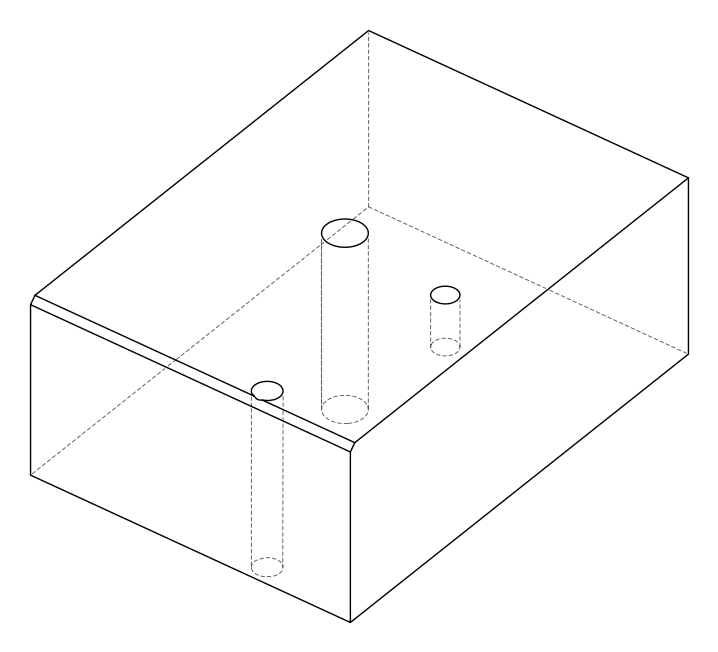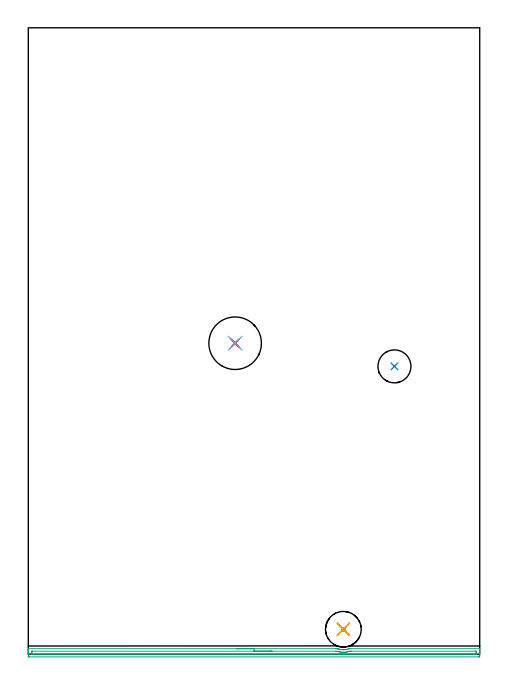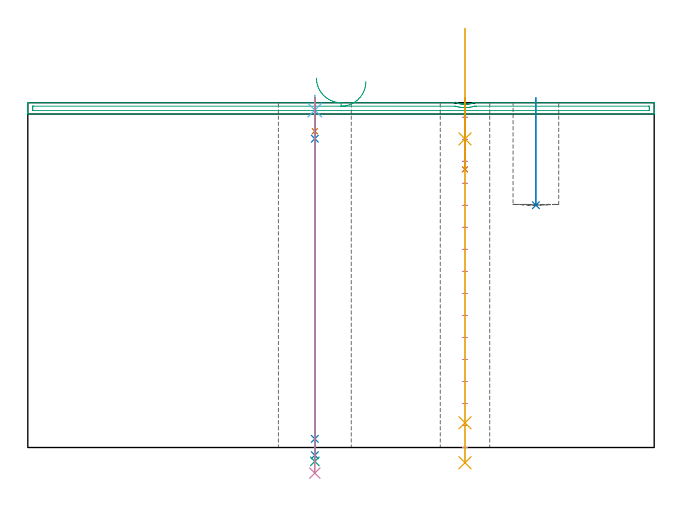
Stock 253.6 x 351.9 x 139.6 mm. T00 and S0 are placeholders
(PLAN: 10 operations, 9 tool changes, 8.3 min)
(1 INDEXABLE_INSERT_DRILL_BLIND_HOLE_FROM_SOLID | STEP1HOLE | NXT0302_007 | 0.12 min | 6807 mm3)
(2 INDEXABLE_INSERT_DRILL_BLIND_HOLE_FROM_SOLID_1 | STEP1POCKET | NXT0302_008 | 0.18 min | 11083 mm3)
(3 AREA_MILL | FG_CHAMFER_SURFACE | UGT0205_001 | 4.23 min | 2686 mm3)
(4 MILL_FINISH_BLIND_HOLE_FLAT_BOTTOM | STEP1HOLE | UGT0201_100 | Spiral | 0.86 min | 37085 mm3)
(5 GUN_DRILL_THROUGH_HOLE | STEP1HOLE | UGT0307_015 | 0.95 min | 2 mm3)
(6 SPOT_DRILL | STEP1HOLE_1 | NXT0321_9005460120000 | 0.05 min | 183 mm3)
(7 DRILL_BLIND_HOLE_INTO_CENTER | STEP1HOLE_1 | UGT0301_196 | 0.06 min | 363 mm3)
(8 GUN_DRILL_THROUGH_HOLE_1 | STEP1HOLE_1 | UGT0307_003 | 0.64 min | 4948 mm3)
(9 SPADE_DRILL_TO_ENLARGE_THROUGH_HOLE | STEP1HOLE_1 | UGT0306_009 | 0.59 min | 31986 mm3)
(10 DRILL_TO_ENLARGE_THROUGH_HOLE | STEP1HOLE_1 | UGT0301_394 | 0.61 min | 57883 mm3)
(TOOL NXT0302_007 | Index. Insert Drill 18mm [880-D1800L25-05] | D18 PA176 FL90 Z2)
(TOOL NXT0302_008 | Index. Insert Drill 18.5mm [880-D1850L25-05] | D18.5 PA176 FL93 Z2)
(TOOL UGT0205_001 | Chamfer Mill 20 x 3 x 45 deg. | D20 FL50 Z2)
(TOOL UGT0201_100 | End Mill 18 mm | D18 FL22 Z2)
(TOOL UGT0307_015 | Gun Drill 20 mm | D20 PA130 FL30 Z1)
(TOOL NXT0321_9005460120000 | NC Spot Drill, 142deg, 12mm, Carbide, Uncoated | D12 PA142 FL30 Z2)
(TOOL UGT0301_196 | Twist Drill 7.7 mm | D7.7 PA118 FL73 Z2)
(TOOL UGT0307_003 | Gun Drill 7 mm | D7 PA130 FL24 Z1)
(TOOL UGT0306_009 | Spade Drill 18.5mm | D18.5 PA132 FL10 Z2)
(TOOL UGT0301_394 | Twist Drill 29.5 mm | D29.5 PA118 FL165 Z2)
(OP 1 INDEXABLE_INSERT_DRILL_BLIND_HOLE_FROM_SOLID)
G17 G21 G94 G90
T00 M6
G54
G17 G0 G90 X177. Y14. S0 M3
G43 Z149.6 H1
G94 G81 G98 Z112.6 F250. R141.6
G80
M5
M2
(OP 2 INDEXABLE_INSERT_DRILL_BLIND_HOLE_FROM_SOLID_1)
G17 G21 G94 G90
T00 M6
G54
G17 G0 G90 X205.7 Y161.7 S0 M3
G43 Z149.6 H1
G94 G81 G98 Z98.1 F250. R141.6
G80
M5
M2
(OP 3 AREA_MILL)
G17 G21 G94 G90
T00 M6
G54
G17 G0 G90 X116.865 Y3.093 S1061 M3
G43 Z149.6 H0
Z149.593
G94 G1 X116.903 Z148.722 F250.
X117.017 Z147.857
X117.206 Z147.005
X117.468 Z146.173
X117.802 Z145.367
X118.205 Z144.593
X118.674 Z143.858
X119.205 Z143.165
X119.794 Z142.522
X120.437 Z141.933
X121.129 Z141.402
X121.865 Z140.933
X122.639 Z140.53
X123.445 Z140.196
X124.277 Z139.934
X125.128 Z139.745
X125.993 Z139.631
X126.865 Z139.593
X172.77 Y3.09 Z139.59
X173.586 Y3.083 Z139.583
X173.624 Y3.075 Z139.575
X173.75 Y3.043 Z139.543
X174.098 Y2.936 Z139.436
X174.188 Y2.909 Z139.409
X174.339 Y2.869 Z139.368
X174.421 Y2.848 Z139.346
X174.516 Y2.825 Z139.318
X174.634 Y2.793 Z139.287
X175.083 Y2.693 Z139.19
X175.529 Y2.616 Z139.114
X175.977 Y2.559 Z139.058
X176.119 Y2.548 Z139.045
X176.3 Y2.535 Z139.028
X176.423 Y2.524 Z139.019
X176.539 Y2.518 Z139.013
X176.815 Y2.506 Z138.998
X177.039 Y2.511
X177.262 Y2.512 Z139.004
X177.765 Y2.537 Z139.035
X178.212 Y2.581 Z139.08
X178.659 Y2.646 Z139.145
X178.976 Y2.708 Z139.205
X179.107 Y2.733 Z139.231
X179.553 Y2.839 Z139.338
X180. Y2.968 Z139.466
X180.31 Y3.064 Z139.562
X180.39 Y3.089 Z139.586
X180.448 Y3.091 Z139.589
X180.65 Y3.097 Z139.596
X253.448 Y3.1 Z139.6
X253.59 Y3.097 Z139.588
X253.593 Y3.073 Z139.564
X253.6 Y2.742 Z139.241
Y2.29 Z138.789
Y1.687 Z138.182
Y0.499 Z136.995
Y-0.087 Z136.407
Y-0.681 Z135.814
X253.597 Y-0.974 Z135.521
X253.592 Y-1.491 Z135.005
X253.525 Y-1.493 Z135.003
X253.002 Y-1.5 Z135.
X0.598 Y-1.499 Z135.001
X0.075 Y-1.493 Z135.003
X0.008 Y-1.491 Z135.005
X0. Y-0.974 Z135.521
Y-0.681 Z135.814
Y-0.087 Z136.407
Y0.499 Z136.995
Y0.8 Z137.296
Y1.385 Z137.882
Y1.687 Z138.182
Y2.29 Z138.789
Y2.574 Z139.073
Y2.742 Z139.242
X0.007 Y3.073 Z139.564
X0.01 Y3.097 Z139.588
X0.152 Y3.1 Z139.6
X126.865 Y3.093 Z139.593
Y1.679 Z138.179
X172.743 Y1.676 Z138.176
X173.182 Y1.668 Z138.168
X173.624 Y1.55 Z138.05
X173.809 Y1.503 Z138.003
X174.516 Y1.342 Z137.842
X174.937 Y1.268 Z137.768
X175.408 Y1.201 Z137.701
X175.598 Y1.177 Z137.677
X176.135 Y1.128 Z137.628
X176.3 Y1.117 Z137.617
X176.894 Y1.096 Z137.596
X177.192 Y1.1 Z137.6
X177.758 Y1.124 Z137.624
X178.084 Y1.146 Z137.646
X178.577 Y1.197 Z137.697
X178.976 Y1.255 Z137.755
X179.345 Y1.319 Z137.819
X179.867 Y1.428 Z137.928
X180.077 Y1.478 Z137.978
X180.759 Y1.657 Z138.157
X180.784 Y1.662 Z138.162
X180.876 Y1.675 Z138.175
X180.986 Y1.678 Z138.178
X181.208 Y1.68 Z138.18
X181.651 Y1.682 Z138.182
X251.219 Y1.686 Z138.186
X251.441 Y1.682 Z138.182
X251.551 Y1.679 Z138.179
X251.59 Y1.673 Z138.173
X251.593 Y1.638 Z138.138
X251.596 Y1.548 Z138.048
X251.6 Y1.308 Z137.808
Y0.8 Z137.3
X251.599 Y0.421 Z136.921
X251.594 Y0.042 Z136.542
X251.59 Y-0.066 Z136.434
X251.586 Y-0.08 Z136.42
X251.579 Y-0.082 Z136.418
X251.553 Y-0.084 Z136.416
X251.441 Y-0.085 Z136.415
X251.219 Y-0.086 Z136.414
X2.381
X2.159 Y-0.082 Z136.418
X2.049 Y-0.079 Z136.421
X2.009 Y-0.073 Z136.427
X2.007 Y-0.038 Z136.462
X2.004 Y0.052 Z136.552
X2. Y0.292 Z136.792
Y0.8 Z137.3
X2.001 Y1.179 Z137.679
X2.006 Y1.558 Z138.058
X2.01 Y1.666 Z138.166
X2.014 Y1.68 Z138.18
X2.021 Y1.682 Z138.182
X2.047 Y1.684 Z138.184
X2.159 Y1.685 Z138.185
X2.381 Y1.686 Z138.186
X126.865 Y1.679 Z138.179
X127.736 Z138.217
X128.601 Z138.33
X129.453 Z138.519
X130.285 Y1.678 Z138.782
X131.091 Z139.115
X131.865 Z139.518
X132.601 Z139.987
X133.293 Z140.518
X133.936 Z141.107
X134.525 Z141.75
X135.057 Z142.442
X135.525 Z143.178
X135.928 Z143.952
X136.262 Z144.758
X136.525 Z145.59
X136.713 Z146.442
X136.827 Z147.307
X136.865 Z148.178
G0 Z149.6
M5
M2
(OP 4 MILL_FINISH_BLIND_HOLE_FLAT_BOTTOM)
G17 G21 G94 G90
T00 M6
G54
G17 G0 G90 X177. Y14. S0 M3
G43 Z149.6 H0
Z133.688
G94 G3 X177.5 Y14.5 R0.5 F250.
X177. Y15. R0.5
X176. Y14. R1.
X177. Y15. R-1.
X176.5 Y14.5 R0.5
X177. Y14. R0.5
G0 Z124.775
G3 X177.5 Y14.5 R0.5
X177. Y15. R0.5
X176. Y14. R1.
X177. Y15. R-1.
X176.5 Y14.5 R0.5
X177. Y14. R0.5
G0 Z115.863
G3 X177.5 Y14.5 R0.5
X177. Y15. R0.5
X176. Y14. R1.
X177. Y15. R-1.
X176.5 Y14.5 R0.5
X177. Y14. R0.5
G0 Z149.6
Z106.95
G3 X177.5 Y14.5 R0.5
X177. Y15. R0.5
X176. Y14. R1.
X177. Y15. R-1.
X176.5 Y14.5 R0.5
X177. Y14. R0.5
G0 Z149.6
Z98.038
G3 X177.5 Y14.5 R0.5
X177. Y15. R0.5
X176. Y14. R1.
X177. Y15. R-1.
X176.5 Y14.5 R0.5
X177. Y14. R0.5
G0 Z149.6
Z89.125
G3 X177.5 Y14.5 R0.5
X177. Y15. R0.5
X176. Y14. R1.
X177. Y15. R-1.
X176.5 Y14.5 R0.5
X177. Y14. R0.5
G0 Z149.6
Z80.213
G3 X177.5 Y14.5 R0.5
X177. Y15. R0.5
X176. Y14. R1.
X177. Y15. R-1.
X176.5 Y14.5 R0.5
X177. Y14. R0.5
G0 Z149.6
Z71.3
G3 X177.5 Y14.5 R0.5
X177. Y15. R0.5
X176. Y14. R1.
X177. Y15. R-1.
X176.5 Y14.5 R0.5
X177. Y14. R0.5
G0 Z149.6
Z62.388
G3 X177.5 Y14.5 R0.5
X177. Y15. R0.5
X176. Y14. R1.
X177. Y15. R-1.
X176.5 Y14.5 R0.5
X177. Y14. R0.5
G0 Z149.6
Z53.475
G3 X177.5 Y14.5 R0.5
X177. Y15. R0.5
X176. Y14. R1.
X177. Y15. R-1.
X176.5 Y14.5 R0.5
X177. Y14. R0.5
G0 Z149.6
Z44.563
G3 X177.5 Y14.5 R0.5
X177. Y15. R0.5
X176. Y14. R1.
X177. Y15. R-1.
X176.5 Y14.5 R0.5
X177. Y14. R0.5
G0 Z149.6
Z35.65
G3 X177.5 Y14.5 R0.5
X177. Y15. R0.5
X176. Y14. R1.
X177. Y15. R-1.
X176.5 Y14.5 R0.5
X177. Y14. R0.5
G0 Z149.6
Z26.738
G3 X177.5 Y14.5 R0.5
X177. Y15. R0.5
X176. Y14. R1.
X177. Y15. R-1.
X176.5 Y14.5 R0.5
X177. Y14. R0.5
G0 Z149.6
Z17.825
G3 X177.5 Y14.5 R0.5
X177. Y15. R0.5
X176. Y14. R1.
X177. Y15. R-1.
X176.5 Y14.5 R0.5
X177. Y14. R0.5
G0 Z149.6
Z8.913
G3 X177.5 Y14.5 R0.5
X177. Y15. R0.5
X176. Y14. R1.
X177. Y15. R-1.
X176.5 Y14.5 R0.5
X177. Y14. R0.5
G0 Z149.6
Z0.
G3 X177.5 Y14.5 R0.5
X177. Y15. R0.5
X176. Y14. R1.
X177. Y15. R-1.
X176.5 Y14.5 R0.5
X177. Y14. R0.5
G0 Z149.6
M5
M2
(OP 5 GUN_DRILL_THROUGH_HOLE)
G17 G21 G94 G90
T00 M6
G54
G17 G0 G90 X177. Y14. M8
G43 Z169.6 H0
S716 M3
G94 G1 Z124.937 F125. M26
G4 X.084
Z10. F250.
G4 X.084
Z-6.163 F125.
G4 X.084
M5
M9
G0 Z169.6
M2
(OP 6 SPOT_DRILL)
G17 G21 G94 G90
T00 M6
G54
G17 G0 G90 X116.2 Y174.7 S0 M3
G43 Z149.6 H0
G94 G81 G98 Z136.6 F250. R142.6
G80
M5
M2
(OP 7 DRILL_BLIND_HOLE_INTO_CENTER)
G17 G21 G94 G90
T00 M6
G54
G17 G0 G90 X116.2 Y174.7 S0 M3
G43 Z149.6 H0
G94 G81 G98 Z128.05 F250. R141.6
G80
M5
M2
(OP 8 GUN_DRILL_THROUGH_HOLE_1)
G17 G21 G94 G90
T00 M6
G54
G17 G0 G90 X116.2 Y174.7 M8
G43 Z149.6 H0
Z137.233
S716 M3
G94 G1 Z125.021 F125. M26
G4 X.084
Z3.5 F250.
G4 X.084
Z-3.132 F125.
G4 X.084
M5
M9
G0 Z137.233
Z149.6
M2
(OP 9 SPADE_DRILL_TO_ENLARGE_THROUGH_HOLE)
G17 G21 G94 G90
T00 M6
G54
G17 G0 G90 X116.2 Y174.7 S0 M3
G43 Z149.6 H0
G94 G73 G98 Z-5.618 F250. Q18.152 R141.6
G80
M5
M2
(OP 10 DRILL_TO_ENLARGE_THROUGH_HOLE)
G17 G21 G94 G90
T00 M6
G54
G17 G0 G90 X116.2 Y174.7 S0 M3
G43 Z149.6 H0
G94 G73 G98 Z-10.363 F250. Q24.994 R141.6
G80
M5
M2
